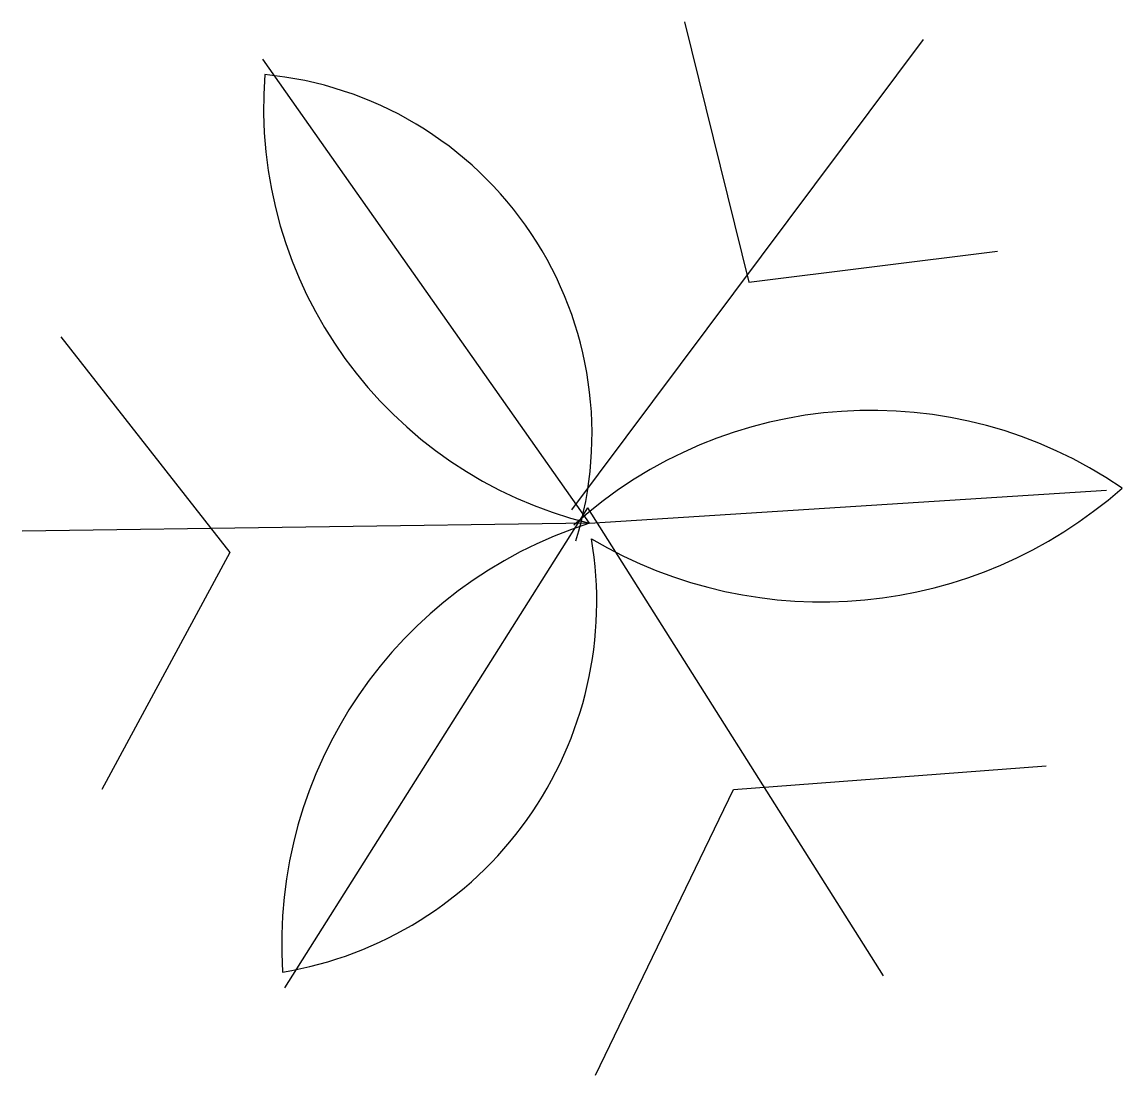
# Model space of a CAD drawing. Extents: x 62.99 to 69.97, y 57.32 to 64.01.
import ezdxf

# ---------------------------------------------------------------- set-up
doc = ezdxf.new("R2010")
doc.units = 0
doc.layers.add('49', color=1, linetype='CONTINUOUS')

msp = doc.modelspace()

# ---------------------------------------------------------------- linework, layer by layer
at = {"layer": '49', "color": 0}
for p, q in [((67.1919, 64.009), (67.5995, 62.3558)), ((66.4772, 60.9119), (68.7095, 63.8984)), ((66.5883, 60.8256), (64.5146, 63.7738)), ((67.5995, 62.3558), (69.1787, 62.5537)), ((63.232, 62.009), (64.3058, 60.6398)), ((66.5883, 60.8256), (69.8701, 61.0364)), ((66.5759, 60.9243), (64.6521, 57.8762)), ((66.5759, 60.9243), (68.4522, 57.9514)), ((66.5883, 60.8256), (62.9856, 60.7751)), ((64.3058, 60.6398), (63.4919, 59.1343)), ((67.5018, 59.1356), (69.4882, 59.2842)), ((66.6264, 57.3216), (67.5018, 59.1356))]:
    msp.add_line(p, q, dxfattribs=at)
for centre, radius, start, end in [((67.2397, 63.4671), 2.7207, 175.61739, 256.14758), ((64.3117, 61.3924), 2.2927, 342.8016, 84.61388), ((68.3779, 58.734), 2.8088, 55.49926, 132.24514), ((68.0639, 63.199), 2.8727, 239.37785, 311.53816), ((67.4407, 58.1517), 2.8065, 107.6812, 183.61125), ((64.2499, 60.3273), 2.3844, 279.40852, 9.64875)]:
    msp.add_arc(centre, radius, start, end, dxfattribs=at)

doc.saveas('drawing.dxf')
